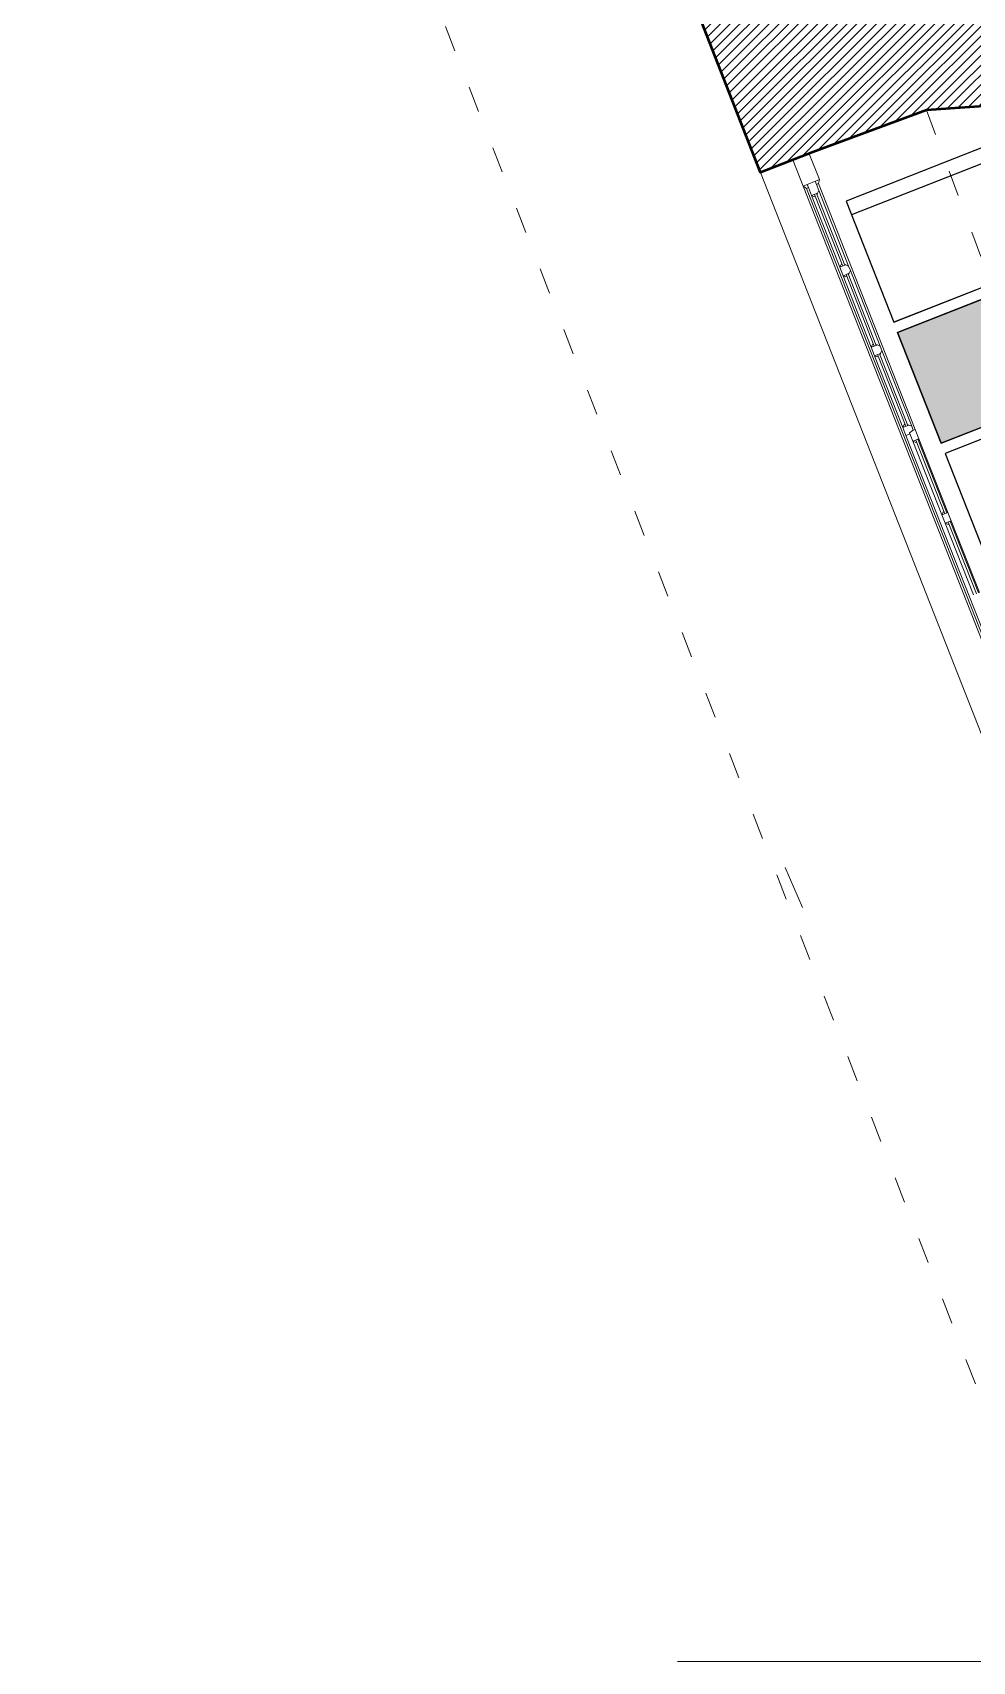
# Model space of a CAD drawing. Header units: millimetres. Extents: x 4980 to 19099, y 3891 to 5773.
# Drawn here: x 4980 to 5413, y 4320 to 5071 of the extents above; entities that cross this region are included whole.
import ezdxf

# ---------------------------------------------------------------- set-up
doc = ezdxf.new("R2010")
doc.units = ezdxf.units.MM
doc.linetypes.add('ACAD_ISO03W100', pattern=[30, 12, -18])
for name, color, linetype, lineweight in [('02_03 Sitzmöbel_Stift_Nr__7', 7, 'Continuous', 25), ('02_04 Tische_Stift_Nr__7', 7, 'Continuous', 25), ('a 2', 132, 'Continuous', 20), ('a duvar', 84, 'Continuous', 50), ('a kaldırım', 79, 'Continuous', 0), ('a pencere 0', 252, 'Continuous', 0), ('a pencere cam', 121, 'Continuous', 0), ('a pencere doğrama', 41, 'Continuous', 20), ('a pencere görünüş', 62, 'Continuous', 9), ('no3_duvar tarama', 253, 'Continuous', 9), ('PLAN YAZI', 4, 'Continuous', 9)]:
    doc.layers.add(name, color=color, linetype=linetype, lineweight=lineweight)
doc.layers.add('02_04 Tische_Stift_Nr__23', color=7, linetype='Continuous', lineweight=20, true_color=0xa46651)

# ---------------------------------------------------------------- blocks, each defined once
blk = doc.blocks.new('Spangentisch')
at = {"layer": '02_04 Tische_Stift_Nr__7', "linetype": 'Continuous'}
for p, q in [((1.2, 0.6), (0, 0.6)), ((0, 0.6), (0, 0)), ((1.2, 0), (1.2, 0.6)), ((0, 0), (1.2, 0))]:
    blk.add_line(p, q, dxfattribs=at)

msp = doc.modelspace()

# ---------------------------------------------------------------- hatches: boundary and pattern name
at = {"layer": '02_04 Tische_Stift_Nr__23', "linetype": 'Continuous'}
msp.add_hatch(color=256, dxfattribs=at).paths.add_polyline_path([(5399.13, 4881.86), (5510.8, 4925.8), (5490.65, 4976.98), (5378.99, 4933.04)])
at = {"layer": 'no3_duvar tarama'}
h = msp.add_hatch(dxfattribs=at)
h.set_pattern_fill('ANSI31', color=256, style=0)
h.set_pattern_definition([(45, (77489.65, 25972.4954), (-2.24506403, 2.24506403), [])])
h.paths.add_polyline_path([(5392.29, 5035.47), (5339.92, 5016.07), (5331.54, 5012.96), (5315.7, 5006.78), (5281.87, 5093.4), (5293.19, 5097.81), (5299.33, 5082.04), (5371.06, 5106.85), (5541.43, 5099.14), (5545.31, 5115), (5598.57, 5099.83), (5598.74, 5048.43), (5578.32, 5048.36)])

# ---------------------------------------------------------------- linework, layer by layer
at = {"layer": '02_03 Sitzmöbel_Stift_Nr__7', "linetype": 'Continuous'}
for p, q in [((5476.79, 5034.05), (5357.68, 4987.18)), ((5491.61, 4982.73), (5377.16, 4937.69)), ((5515.42, 4922.25), (5400.96, 4877.2))]:
    msp.add_line(p, q, dxfattribs=at)
msp.add_lwpolyline([(5377.16, 4937.69), (5491.61, 4982.73, 0.414214), (5494.44, 4989.22), (5476.14, 5035.71, 0.414214), (5469.65, 5038.54), (5355.2, 4993.49), (5377.16, 4937.69)], format="xyb", close=True, dxfattribs=at)
at = {"layer": '02_03 Sitzmöbel_Stift_Nr__7', "linetype": 'Continuous', "flags": 128}
msp.add_lwpolyline([(5422.92, 4821.4), (5542.03, 4868.27), (5521.9, 4919.43, 0.414214), (5515.42, 4922.25), (5400.96, 4877.2)], format="xyb", close=True, dxfattribs=at)
at = {"layer": '02_04 Tische_Stift_Nr__7', "linetype": 'Continuous', "flags": 128}
msp.add_lwpolyline([(5399.13, 4881.86), (5510.8, 4925.8), (5490.65, 4976.98), (5378.99, 4933.04)], close=True, dxfattribs=at)
at = {"layer": 'a 2', "linetype": 'ACAD_ISO03W100'}
msp.add_line((5414.88, 4448.11, -0.53), (4980, 5561.87, -0.53), dxfattribs=at)
at = {"layer": 'a 2', "linetype": 'ACAD_ISO03W100', "elevation": -0.53}
msp.add_lwpolyline([(5392.29, 5035.47), (5533.01, 4657.03)], dxfattribs=at)
at = {"layer": 'a 2', "elevation": -0.53}
msp.add_lwpolyline([(5315.72, 5006.77), (5457.81, 4645.72)], dxfattribs=at)
at = {"layer": 'a duvar', "elevation": -0.53}
msp.add_lwpolyline([(5281.87, 5093.4), (5293.19, 5097.81), (5299.33, 5082.04), (5371.06, 5106.85), (5541.43, 5099.14), (5545.31, 5115), (5598.57, 5099.83), (5598.74, 5048.43), (5578.32, 5048.36), (5392.29, 5035.47), (5339.92, 5016.07), (5331.54, 5012.96), (5315.7, 5006.78), (5281.87, 5093.4)], dxfattribs=at)
at = {"layer": 'a kaldırım'}
msp.add_line((5327.04, 4686.16, -0.53), (5335.06, 4667.83, -0.53), dxfattribs=at)
at = {"layer": 'a pencere 0', "elevation": -0.53}
for points in [[(5335.37, 5000.5), (5471.35, 4654.97)], [(5471.76, 4656.79), (5336.91, 4999.44)], [(5342.09, 4997.19), (5341.81, 4996.54)], [(5387.12, 4888.24), (5342.49, 5001.64)], [(5355.09, 4964.15), (5354.45, 4964.43)], [(5356.63, 4960.26), (5356.34, 4959.61)], [(5369.63, 4927.22), (5368.98, 4927.51)], [(5371.16, 4923.33), (5370.88, 4922.68)], [(5384.16, 4890.3), (5383.51, 4890.58)], [(5427.92, 4770.9), (5382.83, 4885.48)], [(5388.82, 4883.93), (5388.53, 4883.28)], [(5402.18, 4849.96), (5401.53, 4850.25)], [(5403.71, 4846.07), (5403.43, 4845.42)]]:
    msp.add_lwpolyline(points, dxfattribs=at)
at = {"layer": 'a pencere cam', "elevation": -0.53}
for points in [[(5340.7, 4996.64), (5353.7, 4963.6)], [(5341.63, 4997), (5354.63, 4963.97)], [(5368.23, 4926.68), (5355.23, 4959.71)], [(5369.16, 4927.04), (5356.16, 4960.08)], [(5369.76, 4922.78), (5382.76, 4889.75)], [(5370.69, 4923.15), (5383.69, 4890.11)], [(5387.42, 4883.38), (5400.79, 4849.41)], [(5388.35, 4883.74), (5401.72, 4849.78)], [(5415.32, 4812.49), (5402.32, 4845.52)], [(5416.25, 4812.85), (5403.25, 4845.89)]]:
    msp.add_lwpolyline(points, dxfattribs=at)
at = {"layer": 'a pencere doğrama', "elevation": -0.53}
for points in [[(5330.6, 5012.6), (5335.37, 5000.5), (5336.91, 4999.44)], [(5338.2, 5015.43), (5342.9, 5003.46), (5342.49, 5001.64)], [(5335.37, 5000.5), (5342.9, 5003.46)], [(5336.91, 4999.44), (5337.84, 4999.81), (5339.3, 4996.09)], [(5337.84, 4999.81), (5337.27, 5001.25)], [(5339.3, 4996.09), (5342.09, 4997.19)], [(5340.6, 4995.52), (5339.3, 4996.09)], [(5340.6, 4995.52), (5341.06, 4995.71)], [(5341.56, 5001.27), (5340.99, 5002.71)], [(5342.49, 5001.64), (5341.56, 5001.27)], [(5342.66, 4998.48), (5341.56, 5001.27)], [(5342.09, 4997.19), (5342.66, 4998.48)], [(5352.87, 4964.35), (5352.3, 4963.05)], [(5352.3, 4963.05), (5354.63, 4963.97)], [(5353.83, 4959.16), (5353.83, 4959.16), (5352.3, 4963.05)], [(5352.87, 4964.35), (5353.33, 4964.53)], [(5353.83, 4959.16), (5356.63, 4960.26)], [(5353.83, 4959.16), (5356.16, 4960.08)], [(5355.13, 4958.6), (5353.83, 4959.16)], [(5354.63, 4963.97), (5355.09, 4964.15)], [(5355.09, 4964.15), (5356.39, 4963.59)], [(5355.13, 4958.6), (5355.6, 4958.78)], [(5356.16, 4960.08), (5356.63, 4960.26)], [(5356.39, 4963.59), (5357.19, 4961.56)], [(5356.63, 4960.26), (5357.19, 4961.56)], [(5367.4, 4927.42), (5366.83, 4926.13)], [(5366.83, 4926.13), (5369.63, 4927.22)], [(5366.83, 4926.13), (5369.16, 4927.04)], [(5366.83, 4926.13), (5366.83, 4926.13), (5368.37, 4922.23)], [(5367.4, 4927.42), (5367.86, 4927.61)], [(5368.37, 4922.23), (5370.69, 4923.15)], [(5369.66, 4921.67), (5368.37, 4922.23)], [(5369.16, 4927.04), (5369.63, 4927.22)], [(5369.63, 4927.22), (5370.92, 4926.66)], [(5369.66, 4921.67), (5370.13, 4921.85)], [(5370.69, 4923.15), (5371.16, 4923.33)], [(5371.72, 4924.63), (5370.92, 4926.66)], [(5371.16, 4923.33), (5371.72, 4924.63)], [(5381.93, 4890.5), (5381.37, 4889.2)], [(5381.93, 4890.5), (5382.4, 4890.68)], [(5381.37, 4889.2), (5384.16, 4890.3)], [(5381.37, 4889.2), (5383.69, 4890.11)], [(5381.37, 4889.2), (5381.37, 4889.2), (5382.83, 4885.48)], [(5382.83, 4885.48), (5384.69, 4886.21)], [(5383.69, 4890.11), (5384.16, 4890.3)], [(5384.16, 4890.3), (5385.46, 4889.73)], [(5386.19, 4887.87), (5384.51, 4886.68)], [(5384.51, 4886.68), (5386.02, 4882.83)], [(5386.19, 4887.87), (5385.46, 4889.73)], [(5386.02, 4882.83), (5388.82, 4883.93)], [(5386.02, 4882.83), (5388.35, 4883.74)], [(5386.19, 4887.87), (5387.12, 4888.24)], [(5387.12, 4888.24), (5388.82, 4883.93)], [(5388.35, 4883.74), (5388.82, 4883.93)], [(5387.32, 4882.26), (5386.02, 4882.83)], [(5387.32, 4882.26), (5387.79, 4882.45)], [(5399.95, 4850.16), (5399.39, 4848.86)], [(5399.39, 4848.86), (5402.18, 4849.96)], [(5399.39, 4848.86), (5401.72, 4849.78)], [(5400.92, 4844.97), (5399.39, 4848.86)], [(5399.95, 4850.16), (5400.42, 4850.34)], [(5400.92, 4844.97), (5403.71, 4846.07)], [(5400.92, 4844.97), (5403.25, 4845.89)], [(5401.72, 4849.78), (5402.18, 4849.96)], [(5403.71, 4846.07), (5402.18, 4849.96)], [(5403.25, 4845.89), (5403.71, 4846.07)], [(5402.22, 4844.41), (5400.92, 4844.97)], [(5402.22, 4844.41), (5402.68, 4844.59)]]:
    msp.add_lwpolyline(points, dxfattribs=at)
at = {"layer": 'a pencere görünüş', "elevation": -0.53}
for points in [[(5339.3, 4996.09), (5352.3, 4963.05)], [(5342.66, 4998.48), (5356.39, 4963.59)], [(5353.83, 4959.16), (5366.83, 4926.13)], [(5357.19, 4961.56), (5370.92, 4926.66)], [(5368.37, 4922.23), (5381.37, 4889.2)], [(5371.72, 4924.63), (5385.46, 4889.73)], [(5402.18, 4849.96), (5388.82, 4883.93)], [(5386.02, 4882.83), (5399.39, 4848.86)], [(5416.71, 4813.04), (5403.71, 4846.07)], [(5400.92, 4844.97), (5413.92, 4811.94)]]:
    msp.add_lwpolyline(points, dxfattribs=at)
at = {"layer": 'PLAN YAZI', "color": 154, "elevation": -0.53}
msp.add_lwpolyline([(5277.5, 4320.08), (8065.52, 4320.08, 0.177706), (8252.39, 4388.67, 0.177706)], format="xyb", dxfattribs=at)

# ---------------------------------------------------------------- block references
at = {"layer": '02_04 Tische_Stift_Nr__7', "linetype": 'Continuous', "xscale": -100, "yscale": 91.66666666666755, "zscale": 100, "rotation": 21.4819515917962}
msp.add_blockref('Spangentisch', (5510.8, 4925.8), dxfattribs=at)

doc.saveas('drawing.dxf')
